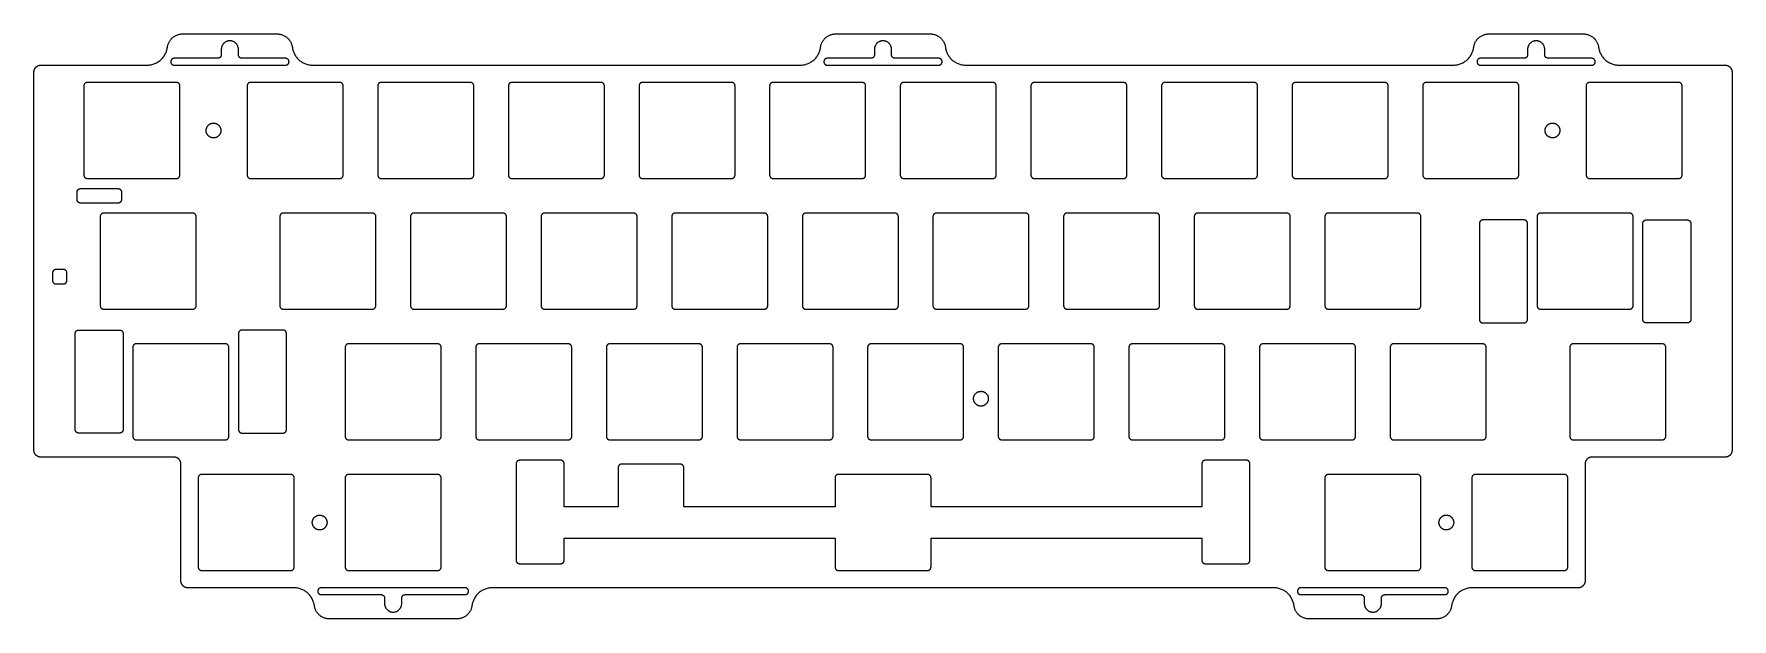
# Model space of a CAD drawing. Header units: millimetres. Extents: x -2342 to -2095, y 250 to 336.
import ezdxf

# ---------------------------------------------------------------- set-up
doc = ezdxf.new("R2010")
doc.units = ezdxf.units.MM
doc.layers.add('默认', color=7, linetype='Continuous', true_color=0xffffff)

msp = doc.modelspace()

# ---------------------------------------------------------------- linework, layer by layer
at = {"layer": '默认'}
for p, q in [((-2336.09, 312.41), (-2336.09, 311.41)), ((-2330.01, 312.91), (-2335.59, 312.91)), ((-2329.51, 311.41), (-2329.51, 312.41)), ((-2335.59, 310.91), (-2330.01, 310.91))]:
    msp.add_line(p, q, dxfattribs=at)
for points in [[(-2338.01, 301.17), (-2338.56, 301.17), (-2339.11, 301.17)], [(-2339.11, 299.07), (-2338.56, 299.07), (-2338.01, 299.07)], [(-2248.05, 272.79), (-2256.63, 272.79)], [(-2257.13, 272.29), (-2257.13, 266.59), (-2265, 266.59)], [(-2225.5, 266.59), (-2247.55, 266.59), (-2247.55, 272.29)], [(-2172, 266.59), (-2211.5, 266.59)], [(-2265, 261.99), (-2225.5, 261.99)], [(-2211.5, 261.99), (-2172, 261.99)]]:
    msp.add_lwpolyline(points, dxfattribs=at)
for points, weights in [([(-2322.86, 333.56), (-2322.6, 335.51), (-2320.63, 335.51)], [1, 0.752772652709, 1]), ([(-2306.87, 335.51), (-2304.9, 335.51), (-2304.64, 333.56)], [1, 0.752772652709, 1]), ([(-2227.61, 333.56), (-2227.35, 335.51), (-2225.38, 335.51)], [1, 0.752772652709, 1]), ([(-2211.62, 335.51), (-2209.65, 335.51), (-2209.39, 333.56)], [1, 0.752772652709, 1]), ([(-2132.36, 333.56), (-2132.1, 335.51), (-2130.13, 335.51)], [1, 0.752772652709, 1]), ([(-2116.37, 335.51), (-2114.4, 335.51), (-2114.14, 333.56)], [1, 0.752772652709, 1]), ([(-2325.84, 330.96), (-2323.21, 330.96), (-2322.86, 333.56)], [1, 0.752772652709, 1]), ([(-2315, 332.46), (-2315, 331.96), (-2315.5, 331.96)], [1, 0.707106781187, 1]), ([(-2312, 331.96), (-2312.5, 331.96), (-2312.5, 332.46)], [1, 0.707106781187, 1]), ([(-2304.64, 333.56), (-2304.29, 330.96), (-2301.66, 330.96)], [1, 0.752772652709, 1]), ([(-2230.59, 330.96), (-2227.96, 330.96), (-2227.61, 333.56)], [1, 0.752772652709, 1]), ([(-2219.75, 332.46), (-2219.75, 331.96), (-2220.25, 331.96)], [1, 0.707106781187, 1]), ([(-2216.75, 331.96), (-2217.25, 331.96), (-2217.25, 332.46)], [1, 0.707106781187, 1]), ([(-2209.39, 333.56), (-2209.04, 330.96), (-2206.41, 330.96)], [1, 0.752772652709, 1]), ([(-2135.34, 330.96), (-2132.71, 330.96), (-2132.36, 333.56)], [1, 0.752772652709, 1]), ([(-2124.5, 332.46), (-2124.5, 331.96), (-2125, 331.96)], [1, 0.707106781186, 1]), ([(-2121.5, 331.96), (-2122, 331.96), (-2122, 332.46)], [1, 0.707106781187, 1]), ([(-2114.14, 333.56), (-2113.79, 330.96), (-2111.16, 330.96)], [1, 0.752772652709, 1]), ([(-2342.32, 329.96), (-2342.32, 330.96), (-2341.32, 330.96)], [1, 0.707106781187, 1]), ([(-2095.68, 330.96), (-2094.68, 330.96), (-2094.68, 329.96)], [1, 0.707106781187, 1]), ([(-2334.54, 328.44), (-2335.04, 328.44), (-2335.04, 327.94)], [1, 0.707106781186, 1]), ([(-2321.04, 327.94), (-2321.04, 328.44), (-2321.54, 328.44)], [1, 0.707106781187, 1]), ([(-2310.73, 328.44), (-2311.23, 328.44), (-2311.23, 327.94)], [1, 0.707106781187, 1]), ([(-2297.23, 327.94), (-2297.23, 328.44), (-2297.73, 328.44)], [1, 0.707106781186, 1]), ([(-2291.68, 328.44), (-2292.18, 328.44), (-2292.18, 327.94)], [1, 0.707106781187, 1]), ([(-2278.18, 327.94), (-2278.18, 328.44), (-2278.68, 328.44)], [1, 0.707106781186, 1]), ([(-2272.63, 328.44), (-2273.13, 328.44), (-2273.13, 327.94)], [1, 0.707106781186, 1]), ([(-2259.13, 327.94), (-2259.13, 328.44), (-2259.63, 328.44)], [1, 0.707106781187, 1]), ([(-2253.58, 328.44), (-2254.08, 328.44), (-2254.08, 327.94)], [1, 0.707106781187, 1]), ([(-2240.08, 327.94), (-2240.08, 328.44), (-2240.58, 328.44)], [1, 0.707106781186, 1]), ([(-2234.53, 328.44), (-2235.03, 328.44), (-2235.03, 327.94)], [1, 0.707106781186, 1]), ([(-2221.03, 327.94), (-2221.03, 328.44), (-2221.53, 328.44)], [1, 0.707106781187, 1]), ([(-2215.48, 328.44), (-2215.98, 328.44), (-2215.98, 327.94)], [1, 0.707106781186, 1]), ([(-2201.98, 327.94), (-2201.98, 328.44), (-2202.48, 328.44)], [1, 0.707106781186, 1]), ([(-2196.43, 328.44), (-2196.93, 328.44), (-2196.93, 327.94)], [1, 0.707106781187, 1]), ([(-2182.93, 327.94), (-2182.93, 328.44), (-2183.43, 328.44)], [1, 0.707106781187, 1]), ([(-2177.38, 328.44), (-2177.88, 328.44), (-2177.88, 327.94)], [1, 0.707106781186, 1]), ([(-2163.88, 327.94), (-2163.88, 328.44), (-2164.38, 328.44)], [1, 0.707106781186, 1]), ([(-2158.33, 328.44), (-2158.83, 328.44), (-2158.83, 327.94)], [1, 0.707106781186, 1]), ([(-2144.83, 327.94), (-2144.83, 328.44), (-2145.33, 328.44)], [1, 0.707106781186, 1]), ([(-2139.28, 328.44), (-2139.78, 328.44), (-2139.78, 327.94)], [1, 0.707106781186, 1]), ([(-2125.78, 327.94), (-2125.78, 328.44), (-2126.28, 328.44)], [1, 0.707106781186, 1]), ([(-2115.46, 328.44), (-2115.96, 328.44), (-2115.96, 327.94)], [1, 0.707106781186, 1]), ([(-2101.96, 327.94), (-2101.96, 328.44), (-2102.46, 328.44)], [1, 0.707106781186, 1]), ([(-2335.04, 314.94), (-2335.04, 314.44), (-2334.54, 314.44)], [1, 0.707106781186, 1]), ([(-2321.54, 314.44), (-2321.04, 314.44), (-2321.04, 314.94)], [1, 0.707106781187, 1]), ([(-2311.23, 314.94), (-2311.23, 314.44), (-2310.73, 314.44)], [1, 0.707106781187, 1]), ([(-2297.73, 314.44), (-2297.23, 314.44), (-2297.23, 314.94)], [1, 0.707106781187, 1]), ([(-2292.18, 314.94), (-2292.18, 314.44), (-2291.68, 314.44)], [1, 0.707106781186, 1]), ([(-2278.68, 314.44), (-2278.18, 314.44), (-2278.18, 314.94)], [1, 0.707106781187, 1]), ([(-2273.13, 314.94), (-2273.13, 314.44), (-2272.63, 314.44)], [1, 0.707106781187, 1]), ([(-2259.63, 314.44), (-2259.13, 314.44), (-2259.13, 314.94)], [1, 0.707106781186, 1]), ([(-2254.08, 314.94), (-2254.08, 314.44), (-2253.58, 314.44)], [1, 0.707106781186, 1]), ([(-2240.58, 314.44), (-2240.08, 314.44), (-2240.08, 314.94)], [1, 0.707106781187, 1]), ([(-2235.03, 314.94), (-2235.03, 314.44), (-2234.53, 314.44)], [1, 0.707106781187, 1]), ([(-2221.53, 314.44), (-2221.03, 314.44), (-2221.03, 314.94)], [1, 0.707106781187, 1]), ([(-2215.98, 314.94), (-2215.98, 314.44), (-2215.48, 314.44)], [1, 0.707106781186, 1]), ([(-2202.48, 314.44), (-2201.98, 314.44), (-2201.98, 314.94)], [1, 0.707106781186, 1]), ([(-2196.93, 314.94), (-2196.93, 314.44), (-2196.43, 314.44)], [1, 0.707106781187, 1]), ([(-2183.43, 314.44), (-2182.93, 314.44), (-2182.93, 314.94)], [1, 0.707106781187, 1]), ([(-2177.88, 314.94), (-2177.88, 314.44), (-2177.38, 314.44)], [1, 0.707106781186, 1]), ([(-2164.38, 314.44), (-2163.88, 314.44), (-2163.88, 314.94)], [1, 0.707106781187, 1]), ([(-2158.83, 314.94), (-2158.83, 314.44), (-2158.33, 314.44)], [1, 0.707106781186, 1]), ([(-2145.33, 314.44), (-2144.83, 314.44), (-2144.83, 314.94)], [1, 0.707106781186, 1]), ([(-2139.78, 314.94), (-2139.78, 314.44), (-2139.28, 314.44)], [1, 0.707106781187, 1]), ([(-2126.28, 314.44), (-2125.78, 314.44), (-2125.78, 314.94)], [1, 0.707106781186, 1]), ([(-2115.96, 314.94), (-2115.96, 314.44), (-2115.46, 314.44)], [1, 0.707106781187, 1]), ([(-2102.46, 314.44), (-2101.96, 314.44), (-2101.96, 314.94)], [1, 0.707106781186, 1]), ([(-2335.59, 312.91), (-2336.09, 312.91), (-2336.09, 312.41)], [1, 0.707106781187, 1]), ([(-2329.51, 312.41), (-2329.51, 312.91), (-2330.01, 312.91)], [1, 0.707106781187, 1]), ([(-2336.09, 311.41), (-2336.09, 310.91), (-2335.59, 310.91)], [1, 0.707106781187, 1]), ([(-2330.01, 310.91), (-2329.51, 310.91), (-2329.51, 311.41)], [1, 0.707106781186, 1]), ([(-2332.16, 309.39), (-2332.66, 309.39), (-2332.66, 308.89)], [1, 0.707106781186, 1]), ([(-2318.66, 308.89), (-2318.66, 309.39), (-2319.16, 309.39)], [1, 0.707106781187, 1]), ([(-2305.96, 309.39), (-2306.46, 309.39), (-2306.46, 308.89)], [1, 0.707106781186, 1]), ([(-2292.46, 308.89), (-2292.46, 309.39), (-2292.96, 309.39)], [1, 0.707106781187, 1]), ([(-2286.91, 309.39), (-2287.41, 309.39), (-2287.41, 308.89)], [1, 0.707106781187, 1]), ([(-2273.41, 308.89), (-2273.41, 309.39), (-2273.91, 309.39)], [1, 0.707106781187, 1]), ([(-2267.86, 309.39), (-2268.36, 309.39), (-2268.36, 308.89)], [1, 0.707106781187, 1]), ([(-2254.36, 308.89), (-2254.36, 309.39), (-2254.86, 309.39)], [1, 0.707106781187, 1]), ([(-2248.81, 309.39), (-2249.31, 309.39), (-2249.31, 308.89)], [1, 0.707106781186, 1]), ([(-2235.31, 308.89), (-2235.31, 309.39), (-2235.81, 309.39)], [1, 0.707106781187, 1]), ([(-2229.76, 309.39), (-2230.26, 309.39), (-2230.26, 308.89)], [1, 0.707106781186, 1]), ([(-2216.26, 308.89), (-2216.26, 309.39), (-2216.76, 309.39)], [1, 0.707106781186, 1]), ([(-2210.71, 309.39), (-2211.21, 309.39), (-2211.21, 308.89)], [1, 0.707106781186, 1]), ([(-2197.21, 308.89), (-2197.21, 309.39), (-2197.71, 309.39)], [1, 0.707106781187, 1]), ([(-2191.66, 309.39), (-2192.16, 309.39), (-2192.16, 308.89)], [1, 0.707106781186, 1]), ([(-2178.16, 308.89), (-2178.16, 309.39), (-2178.66, 309.39)], [1, 0.707106781188, 1]), ([(-2172.61, 309.39), (-2173.11, 309.39), (-2173.11, 308.89)], [1, 0.707106781187, 1]), ([(-2159.11, 308.89), (-2159.11, 309.39), (-2159.61, 309.39)], [1, 0.707106781187, 1]), ([(-2153.56, 309.39), (-2154.06, 309.39), (-2154.06, 308.89)], [1, 0.707106781186, 1]), ([(-2140.06, 308.89), (-2140.06, 309.39), (-2140.56, 309.39)], [1, 0.707106781187, 1]), ([(-2131.02, 308.39), (-2131.52, 308.39), (-2131.52, 307.89)], [1, 0.707106781187, 1]), ([(-2124.52, 307.9), (-2124.52, 308.4), (-2125.02, 308.39)], [1, 0.707106781187, 1]), ([(-2122.61, 309.39), (-2123.11, 309.39), (-2123.11, 308.89)], [1, 0.707106781186, 1]), ([(-2109.11, 308.89), (-2109.11, 309.39), (-2109.61, 309.39)], [1, 0.707106781187, 1]), ([(-2107.69, 307.9), (-2107.69, 308.4), (-2107.19, 308.39)], [1, 0.707106781187, 1]), ([(-2101.19, 308.39), (-2100.69, 308.39), (-2100.69, 307.89)], [1, 0.707106781187, 1]), ([(-2339.11, 301.17), (-2339.61, 301.17), (-2339.61, 300.67)], [1, 0.707106781187, 1]), ([(-2337.51, 300.67), (-2337.51, 301.17), (-2338.01, 301.17)], [1, 0.707106781187, 1]), ([(-2339.61, 299.57), (-2339.61, 299.07), (-2339.11, 299.07)], [1, 0.707106781187, 1]), ([(-2338.01, 299.07), (-2337.51, 299.07), (-2337.51, 299.57)], [1, 0.707106781187, 1]), ([(-2332.66, 295.89), (-2332.66, 295.39), (-2332.16, 295.39)], [1, 0.707106781186, 1]), ([(-2319.16, 295.39), (-2318.66, 295.39), (-2318.66, 295.89)], [1, 0.707106781187, 1]), ([(-2306.46, 295.89), (-2306.46, 295.39), (-2305.96, 295.39)], [1, 0.707106781186, 1]), ([(-2292.96, 295.39), (-2292.46, 295.39), (-2292.46, 295.89)], [1, 0.707106781187, 1]), ([(-2287.41, 295.89), (-2287.41, 295.39), (-2286.91, 295.39)], [1, 0.707106781186, 1]), ([(-2273.91, 295.39), (-2273.41, 295.39), (-2273.41, 295.89)], [1, 0.707106781187, 1]), ([(-2268.36, 295.89), (-2268.36, 295.39), (-2267.86, 295.39)], [1, 0.707106781187, 1]), ([(-2254.86, 295.39), (-2254.36, 295.39), (-2254.36, 295.89)], [1, 0.707106781186, 1]), ([(-2249.31, 295.89), (-2249.31, 295.39), (-2248.81, 295.39)], [1, 0.707106781186, 1]), ([(-2235.81, 295.39), (-2235.31, 295.39), (-2235.31, 295.89)], [1, 0.707106781187, 1]), ([(-2230.26, 295.89), (-2230.26, 295.39), (-2229.76, 295.39)], [1, 0.707106781186, 1]), ([(-2216.76, 295.39), (-2216.26, 295.39), (-2216.26, 295.89)], [1, 0.707106781185, 1]), ([(-2211.21, 295.89), (-2211.21, 295.39), (-2210.71, 295.39)], [1, 0.707106781186, 1]), ([(-2197.71, 295.39), (-2197.21, 295.39), (-2197.21, 295.89)], [1, 0.707106781186, 1]), ([(-2192.16, 295.89), (-2192.16, 295.39), (-2191.66, 295.39)], [1, 0.707106781187, 1]), ([(-2178.66, 295.39), (-2178.16, 295.39), (-2178.16, 295.89)], [1, 0.707106781188, 1]), ([(-2173.11, 295.89), (-2173.11, 295.39), (-2172.61, 295.39)], [1, 0.707106781185, 1]), ([(-2159.61, 295.39), (-2159.11, 295.39), (-2159.11, 295.89)], [1, 0.707106781187, 1]), ([(-2154.06, 295.89), (-2154.06, 295.39), (-2153.56, 295.39)], [1, 0.707106781186, 1]), ([(-2140.56, 295.39), (-2140.06, 295.39), (-2140.06, 295.89)], [1, 0.707106781187, 1]), ([(-2123.11, 295.89), (-2123.11, 295.39), (-2122.61, 295.39)], [1, 0.707106781186, 1]), ([(-2109.61, 295.39), (-2109.11, 295.39), (-2109.11, 295.89)], [1, 0.707106781187, 1]), ([(-2329.81, 292.34), (-2329.31, 292.34), (-2329.31, 291.84)], [1, 0.707106781187, 1]), ([(-2311.99, 292.34), (-2312.49, 292.34), (-2312.49, 291.84)], [1, 0.707106781187, 1]), ([(-2125.02, 293.38), (-2124.52, 293.38), (-2124.52, 293.88)], [1, 0.707106781187, 1]), ([(-2107.19, 293.38), (-2107.69, 293.38), (-2107.69, 293.88)], [1, 0.707106781187, 1]), ([(-2327.4, 290.33), (-2327.9, 290.33), (-2327.9, 289.83)], [1, 0.707106781187, 1]), ([(-2313.9, 289.83), (-2313.9, 290.33), (-2314.4, 290.33)], [1, 0.707106781186, 1]), ([(-2296.44, 290.33), (-2296.94, 290.33), (-2296.94, 289.83)], [1, 0.707106781187, 1]), ([(-2282.94, 289.83), (-2282.94, 290.33), (-2283.44, 290.33)], [1, 0.707106781186, 1]), ([(-2277.39, 290.33), (-2277.89, 290.33), (-2277.89, 289.83)], [1, 0.707106781187, 1]), ([(-2263.89, 289.83), (-2263.89, 290.33), (-2264.39, 290.33)], [1, 0.707106781187, 1]), ([(-2258.34, 290.33), (-2258.84, 290.33), (-2258.84, 289.83)], [1, 0.707106781187, 1]), ([(-2244.84, 289.83), (-2244.84, 290.33), (-2245.34, 290.33)], [1, 0.707106781188, 1]), ([(-2239.29, 290.33), (-2239.79, 290.33), (-2239.79, 289.83)], [1, 0.707106781186, 1]), ([(-2225.79, 289.83), (-2225.79, 290.33), (-2226.29, 290.33)], [1, 0.707106781187, 1]), ([(-2220.24, 290.33), (-2220.74, 290.33), (-2220.74, 289.83)], [1, 0.707106781187, 1]), ([(-2206.74, 289.83), (-2206.74, 290.33), (-2207.24, 290.33)], [1, 0.707106781187, 1]), ([(-2201.19, 290.33), (-2201.69, 290.33), (-2201.69, 289.83)], [1, 0.707106781186, 1]), ([(-2187.69, 289.83), (-2187.69, 290.33), (-2188.19, 290.33)], [1, 0.707106781187, 1]), ([(-2182.14, 290.33), (-2182.64, 290.33), (-2182.64, 289.83)], [1, 0.707106781186, 1]), ([(-2168.64, 289.83), (-2168.64, 290.33), (-2169.14, 290.33)], [1, 0.707106781188, 1]), ([(-2163.09, 290.33), (-2163.59, 290.33), (-2163.59, 289.83)], [1, 0.707106781187, 1]), ([(-2149.59, 289.83), (-2149.59, 290.33), (-2150.09, 290.33)], [1, 0.707106781186, 1]), ([(-2144.04, 290.33), (-2144.54, 290.33), (-2144.54, 289.83)], [1, 0.707106781186, 1]), ([(-2130.54, 289.83), (-2130.54, 290.33), (-2131.04, 290.33)], [1, 0.707106781186, 1]), ([(-2117.84, 290.33), (-2118.34, 290.33), (-2118.34, 289.83)], [1, 0.707106781186, 1]), ([(-2104.34, 289.83), (-2104.34, 290.33), (-2104.84, 290.33)], [1, 0.707106781186, 1]), ([(-2335.81, 277.33), (-2336.31, 277.33), (-2336.31, 277.83)], [1, 0.707106781187, 1]), ([(-2329.31, 277.83), (-2329.31, 277.33), (-2329.81, 277.33)], [1, 0.707106781187, 1]), ([(-2312.49, 277.83), (-2312.48, 277.33), (-2311.98, 277.33)], [1, 0.707106781187, 1]), ([(-2305.99, 277.33), (-2305.49, 277.33), (-2305.49, 277.83)], [1, 0.707106781187, 1]), ([(-2327.9, 276.84), (-2327.9, 276.34), (-2327.4, 276.34)], [1, 0.707106781187, 1]), ([(-2314.4, 276.34), (-2313.9, 276.34), (-2313.9, 276.84)], [1, 0.707106781186, 1]), ([(-2296.94, 276.84), (-2296.94, 276.34), (-2296.44, 276.34)], [1, 0.707106781186, 1]), ([(-2283.44, 276.34), (-2282.94, 276.34), (-2282.94, 276.84)], [1, 0.707106781186, 1]), ([(-2277.89, 276.84), (-2277.89, 276.34), (-2277.39, 276.34)], [1, 0.707106781186, 1]), ([(-2264.39, 276.34), (-2263.89, 276.34), (-2263.89, 276.84)], [1, 0.707106781186, 1]), ([(-2258.84, 276.84), (-2258.84, 276.34), (-2258.34, 276.34)], [1, 0.707106781186, 1]), ([(-2245.34, 276.34), (-2244.84, 276.34), (-2244.84, 276.84)], [1, 0.707106781186, 1]), ([(-2239.79, 276.84), (-2239.79, 276.34), (-2239.29, 276.34)], [1, 0.707106781186, 1]), ([(-2226.29, 276.34), (-2225.79, 276.34), (-2225.79, 276.84)], [1, 0.707106781186, 1]), ([(-2220.74, 276.84), (-2220.74, 276.34), (-2220.24, 276.34)], [1, 0.707106781186, 1]), ([(-2207.24, 276.34), (-2206.74, 276.34), (-2206.74, 276.84)], [1, 0.707106781186, 1]), ([(-2201.69, 276.84), (-2201.69, 276.34), (-2201.19, 276.34)], [1, 0.707106781186, 1]), ([(-2188.19, 276.34), (-2187.69, 276.34), (-2187.69, 276.84)], [1, 0.707106781186, 1]), ([(-2182.64, 276.84), (-2182.64, 276.34), (-2182.14, 276.34)], [1, 0.707106781185, 1]), ([(-2169.14, 276.34), (-2168.64, 276.34), (-2168.64, 276.84)], [1, 0.707106781186, 1]), ([(-2163.59, 276.84), (-2163.59, 276.34), (-2163.09, 276.34)], [1, 0.707106781186, 1]), ([(-2150.09, 276.34), (-2149.59, 276.34), (-2149.59, 276.84)], [1, 0.707106781186, 1]), ([(-2144.54, 276.84), (-2144.54, 276.34), (-2144.04, 276.34)], [1, 0.707106781186, 1]), ([(-2131.04, 276.34), (-2130.54, 276.34), (-2130.54, 276.84)], [1, 0.707106781186, 1]), ([(-2118.34, 276.84), (-2118.34, 276.34), (-2117.84, 276.34)], [1, 0.707106781186, 1]), ([(-2104.84, 276.34), (-2104.34, 276.34), (-2104.34, 276.84)], [1, 0.707106781186, 1]), ([(-2341.32, 273.82), (-2342.32, 273.82), (-2342.32, 274.82)], [1, 0.707106781187, 1]), ([(-2320.89, 272.82), (-2320.89, 273.82), (-2321.89, 273.82)], [1, 0.707106781187, 1]), ([(-2265, 272.86), (-2265, 273.36), (-2265.5, 273.36)], [1, 0.707106781187, 1]), ([(-2256.63, 272.79), (-2257.13, 272.79), (-2257.13, 272.29)], [1, 0.707106781187, 1]), ([(-2247.55, 272.29), (-2247.55, 272.79), (-2248.05, 272.79)], [1, 0.707106781187, 1]), ([(-2165, 272.86), (-2165, 273.36), (-2165.5, 273.36)], [1, 0.707106781187, 1]), ([(-2115.11, 273.82), (-2116.11, 273.82), (-2116.11, 272.82)], [1, 0.707106781187, 1]), ([(-2094.68, 274.82), (-2094.68, 273.82), (-2095.68, 273.82)], [1, 0.707106781187, 1]), ([(-2317.87, 271.29), (-2318.37, 271.29), (-2318.37, 270.79)], [1, 0.707106781186, 1]), ([(-2304.37, 270.79), (-2304.37, 271.29), (-2304.87, 271.29)], [1, 0.707106781187, 1]), ([(-2296.44, 271.29), (-2296.94, 271.29), (-2296.94, 270.79)], [1, 0.707106781186, 1]), ([(-2282.94, 270.79), (-2282.94, 271.29), (-2283.44, 271.29)], [1, 0.707106781187, 1]), ([(-2225, 271.29), (-2225.5, 271.29), (-2225.5, 270.79)], [1, 0.707106781186, 1]), ([(-2211.5, 270.79), (-2211.5, 271.29), (-2212, 271.29)], [1, 0.707106781187, 1]), ([(-2153.56, 271.29), (-2154.06, 271.29), (-2154.06, 270.79)], [1, 0.707106781186, 1]), ([(-2140.06, 270.79), (-2140.06, 271.29), (-2140.56, 271.29)], [1, 0.707106781187, 1]), ([(-2132.13, 271.29), (-2132.63, 271.29), (-2132.63, 270.79)], [1, 0.707106781186, 1]), ([(-2118.63, 270.79), (-2118.63, 271.29), (-2119.13, 271.29)], [1, 0.707106781187, 1]), ([(-2318.37, 257.79), (-2318.37, 257.29), (-2317.87, 257.29)], [1, 0.707106781186, 1]), ([(-2304.87, 257.29), (-2304.37, 257.29), (-2304.37, 257.79)], [1, 0.707106781187, 1]), ([(-2296.94, 257.79), (-2296.94, 257.29), (-2296.44, 257.29)], [1, 0.707106781186, 1]), ([(-2283.44, 257.29), (-2282.94, 257.29), (-2282.94, 257.79)], [1, 0.707106781187, 1]), ([(-2272, 258.78), (-2272, 258.28), (-2271.5, 258.28)], [1, 0.707106781187, 1]), ([(-2265.5, 258.28), (-2265, 258.28), (-2265, 258.78)], [1, 0.707106781187, 1]), ([(-2225.5, 257.79), (-2225.5, 257.29), (-2225, 257.29)], [1, 0.707106781186, 1]), ([(-2212, 257.29), (-2211.5, 257.29), (-2211.5, 257.79)], [1, 0.707106781187, 1]), ([(-2172, 258.78), (-2172, 258.28), (-2171.5, 258.28)], [1, 0.707106781187, 1]), ([(-2165.5, 258.28), (-2165, 258.28), (-2165, 258.78)], [1, 0.707106781187, 1]), ([(-2154.06, 257.79), (-2154.06, 257.29), (-2153.56, 257.29)], [1, 0.707106781186, 1]), ([(-2140.56, 257.29), (-2140.06, 257.29), (-2140.06, 257.79)], [1, 0.707106781187, 1]), ([(-2132.63, 257.79), (-2132.63, 257.29), (-2132.13, 257.29)], [1, 0.707106781186, 1]), ([(-2119.13, 257.29), (-2118.63, 257.29), (-2118.63, 257.79)], [1, 0.707106781187, 1]), ([(-2319.89, 254.77), (-2320.89, 254.77), (-2320.89, 255.77)], [1, 0.707106781187, 1]), ([(-2116.11, 255.77), (-2116.11, 254.77), (-2117.11, 254.77)], [1, 0.707106781187, 1]), ([(-2301.43, 252.17), (-2301.78, 254.77), (-2304.41, 254.77)], [1, 0.752772652709, 1]), ([(-2291.69, 253.77), (-2291.19, 253.77), (-2291.19, 253.27)], [1, 0.707106781187, 1]), ([(-2288.69, 253.27), (-2288.69, 253.77), (-2288.19, 253.77)], [1, 0.707106781187, 1]), ([(-2275.47, 254.77), (-2278.09, 254.77), (-2278.44, 252.17)], [1, 0.752772652709, 1]), ([(-2158.56, 252.17), (-2158.91, 254.77), (-2161.53, 254.77)], [1, 0.752772652709, 1]), ([(-2148.81, 253.77), (-2148.31, 253.77), (-2148.31, 253.27)], [1, 0.707106781187, 1]), ([(-2145.81, 253.27), (-2145.81, 253.77), (-2145.31, 253.77)], [1, 0.707106781187, 1]), ([(-2132.6, 254.77), (-2135.22, 254.77), (-2135.57, 252.17)], [1, 0.752772652709, 1]), ([(-2299.2, 250.22), (-2301.17, 250.22), (-2301.43, 252.17)], [1, 0.752772652709, 1]), ([(-2278.44, 252.17), (-2278.71, 250.22), (-2280.67, 250.22)], [1, 0.752772652709, 1]), ([(-2156.33, 250.22), (-2158.3, 250.22), (-2158.56, 252.17)], [1, 0.752772652709, 1]), ([(-2135.57, 252.17), (-2135.83, 250.22), (-2137.8, 250.22)], [1, 0.752772652709, 1])]:
    msp.add_rational_spline(points, weights, degree=2, dxfattribs=at)
for points in [[(-2320.63, 335.51), (-2313.75, 335.51), (-2306.87, 335.51)], [(-2225.38, 335.51), (-2218.5, 335.51), (-2211.62, 335.51)], [(-2130.13, 335.51), (-2123.25, 335.51), (-2116.37, 335.51)], [(-2315.5, 331.96), (-2318.69, 331.96), (-2321.87, 331.96)], [(-2315, 333.26), (-2315, 332.86), (-2315, 332.46)], [(-2312.5, 332.46), (-2312.5, 332.86), (-2312.5, 333.26)], [(-2305.63, 331.96), (-2308.81, 331.96), (-2312, 331.96)], [(-2220.25, 331.96), (-2223.44, 331.96), (-2226.62, 331.96)], [(-2219.75, 333.26), (-2219.75, 332.86), (-2219.75, 332.46)], [(-2217.25, 332.46), (-2217.25, 332.86), (-2217.25, 333.26)], [(-2210.38, 331.96), (-2213.56, 331.96), (-2216.75, 331.96)], [(-2125, 331.96), (-2128.19, 331.96), (-2131.37, 331.96)], [(-2124.5, 333.26), (-2124.5, 332.86), (-2124.5, 332.46)], [(-2122, 332.46), (-2122, 332.86), (-2122, 333.26)], [(-2115.13, 331.96), (-2118.31, 331.96), (-2121.5, 331.96)], [(-2342.32, 274.82), (-2342.32, 302.39), (-2342.32, 329.96)], [(-2341.32, 330.96), (-2340.03, 330.96), (-2325.84, 330.96)], [(-2321.87, 330.96), (-2313.75, 330.96), (-2305.63, 330.96)], [(-2301.66, 330.96), (-2270.89, 330.96), (-2230.59, 330.96)], [(-2226.62, 330.96), (-2218.5, 330.96), (-2210.38, 330.96)], [(-2206.41, 330.96), (-2166.15, 330.96), (-2135.34, 330.96)], [(-2131.37, 330.96), (-2123.25, 330.96), (-2115.13, 330.96)], [(-2111.16, 330.96), (-2101.97, 330.96), (-2095.68, 330.96)], [(-2094.68, 329.96), (-2094.68, 302.39), (-2094.68, 274.82)], [(-2335.04, 327.94), (-2335.04, 321.44), (-2335.04, 314.94)], [(-2321.54, 328.44), (-2328.04, 328.44), (-2334.54, 328.44)], [(-2321.04, 314.94), (-2321.04, 321.44), (-2321.04, 327.94)], [(-2311.23, 327.94), (-2311.23, 321.44), (-2311.23, 314.94)], [(-2297.73, 328.44), (-2304.23, 328.44), (-2310.73, 328.44)], [(-2297.23, 314.94), (-2297.23, 321.44), (-2297.23, 327.94)], [(-2292.18, 327.94), (-2292.18, 321.44), (-2292.18, 314.94)], [(-2278.68, 328.44), (-2285.18, 328.44), (-2291.68, 328.44)], [(-2278.18, 314.94), (-2278.18, 321.44), (-2278.18, 327.94)], [(-2273.13, 327.94), (-2273.13, 321.44), (-2273.13, 314.94)], [(-2259.63, 328.44), (-2266.13, 328.44), (-2272.63, 328.44)], [(-2259.13, 314.94), (-2259.13, 321.44), (-2259.13, 327.94)], [(-2254.08, 327.94), (-2254.08, 321.44), (-2254.08, 314.94)], [(-2240.58, 328.44), (-2247.08, 328.44), (-2253.58, 328.44)], [(-2240.08, 314.94), (-2240.08, 321.44), (-2240.08, 327.94)], [(-2235.03, 327.94), (-2235.03, 321.44), (-2235.03, 314.94)], [(-2221.53, 328.44), (-2228.03, 328.44), (-2234.53, 328.44)], [(-2221.03, 314.94), (-2221.03, 321.44), (-2221.03, 327.94)], [(-2215.98, 327.94), (-2215.98, 321.44), (-2215.98, 314.94)], [(-2202.48, 328.44), (-2208.98, 328.44), (-2215.48, 328.44)], [(-2201.98, 314.94), (-2201.98, 321.44), (-2201.98, 327.94)], [(-2196.93, 327.94), (-2196.93, 321.44), (-2196.93, 314.94)], [(-2183.43, 328.44), (-2189.93, 328.44), (-2196.43, 328.44)], [(-2182.93, 314.94), (-2182.93, 321.44), (-2182.93, 327.94)], [(-2177.88, 327.94), (-2177.88, 321.44), (-2177.88, 314.94)], [(-2164.38, 328.44), (-2170.88, 328.44), (-2177.38, 328.44)], [(-2163.88, 314.94), (-2163.88, 321.44), (-2163.88, 327.94)], [(-2158.83, 327.94), (-2158.83, 321.44), (-2158.83, 314.94)], [(-2145.33, 328.44), (-2151.83, 328.44), (-2158.33, 328.44)], [(-2144.83, 314.94), (-2144.83, 321.44), (-2144.83, 327.94)], [(-2139.78, 327.94), (-2139.78, 321.44), (-2139.78, 314.94)], [(-2126.28, 328.44), (-2132.78, 328.44), (-2139.28, 328.44)], [(-2125.78, 314.94), (-2125.78, 321.44), (-2125.78, 327.94)], [(-2115.96, 327.94), (-2115.96, 321.44), (-2115.96, 314.94)], [(-2102.46, 328.44), (-2108.96, 328.44), (-2115.46, 328.44)], [(-2101.96, 314.94), (-2101.96, 321.44), (-2101.96, 327.94)], [(-2334.54, 314.44), (-2328.04, 314.44), (-2321.54, 314.44)], [(-2310.73, 314.44), (-2304.23, 314.44), (-2297.73, 314.44)], [(-2291.68, 314.44), (-2285.18, 314.44), (-2278.68, 314.44)], [(-2272.63, 314.44), (-2266.13, 314.44), (-2259.63, 314.44)], [(-2253.58, 314.44), (-2247.08, 314.44), (-2240.58, 314.44)], [(-2234.53, 314.44), (-2228.03, 314.44), (-2221.53, 314.44)], [(-2215.48, 314.44), (-2208.98, 314.44), (-2202.48, 314.44)], [(-2196.43, 314.44), (-2189.93, 314.44), (-2183.43, 314.44)], [(-2177.38, 314.44), (-2170.88, 314.44), (-2164.38, 314.44)], [(-2158.33, 314.44), (-2151.83, 314.44), (-2145.33, 314.44)], [(-2139.28, 314.44), (-2132.78, 314.44), (-2126.28, 314.44)], [(-2115.46, 314.44), (-2108.96, 314.44), (-2102.46, 314.44)], [(-2332.66, 308.89), (-2332.66, 302.39), (-2332.66, 295.89)], [(-2319.16, 309.39), (-2325.66, 309.39), (-2332.16, 309.39)], [(-2318.66, 295.89), (-2318.66, 302.39), (-2318.66, 308.89)], [(-2306.46, 308.89), (-2306.46, 302.39), (-2306.46, 295.89)], [(-2292.96, 309.39), (-2299.46, 309.39), (-2305.96, 309.39)], [(-2292.46, 295.89), (-2292.46, 302.39), (-2292.46, 308.89)], [(-2287.41, 308.89), (-2287.41, 302.39), (-2287.41, 295.89)], [(-2273.91, 309.39), (-2280.41, 309.39), (-2286.91, 309.39)], [(-2273.41, 295.89), (-2273.41, 302.39), (-2273.41, 308.89)], [(-2268.36, 308.89), (-2268.36, 302.39), (-2268.36, 295.89)], [(-2254.86, 309.39), (-2261.36, 309.39), (-2267.86, 309.39)], [(-2254.36, 295.89), (-2254.36, 302.39), (-2254.36, 308.89)], [(-2249.31, 308.89), (-2249.31, 302.39), (-2249.31, 295.89)], [(-2235.81, 309.39), (-2242.31, 309.39), (-2248.81, 309.39)], [(-2235.31, 295.89), (-2235.31, 302.39), (-2235.31, 308.89)], [(-2230.26, 308.89), (-2230.26, 302.39), (-2230.26, 295.89)], [(-2216.76, 309.39), (-2223.26, 309.39), (-2229.76, 309.39)], [(-2216.26, 295.89), (-2216.26, 302.39), (-2216.26, 308.89)], [(-2211.21, 308.89), (-2211.21, 302.39), (-2211.21, 295.89)], [(-2197.71, 309.39), (-2204.21, 309.39), (-2210.71, 309.39)], [(-2197.21, 295.89), (-2197.21, 302.39), (-2197.21, 308.89)], [(-2192.16, 308.89), (-2192.16, 302.39), (-2192.16, 295.89)], [(-2178.66, 309.39), (-2185.16, 309.39), (-2191.66, 309.39)], [(-2178.16, 295.89), (-2178.16, 302.39), (-2178.16, 308.89)], [(-2173.11, 308.89), (-2173.11, 302.39), (-2173.11, 295.89)], [(-2159.61, 309.39), (-2166.11, 309.39), (-2172.61, 309.39)], [(-2159.11, 295.89), (-2159.11, 302.39), (-2159.11, 308.89)], [(-2154.06, 308.89), (-2154.06, 302.39), (-2154.06, 295.89)], [(-2140.56, 309.39), (-2147.06, 309.39), (-2153.56, 309.39)], [(-2140.06, 295.89), (-2140.06, 302.39), (-2140.06, 308.89)], [(-2131.52, 307.89), (-2131.52, 300.9), (-2131.52, 293.91)], [(-2125.02, 308.39), (-2128.02, 308.39), (-2131.02, 308.39)], [(-2124.52, 293.88), (-2124.52, 300.89), (-2124.52, 307.9)], [(-2123.11, 308.89), (-2123.11, 302.39), (-2123.11, 295.89)], [(-2109.61, 309.39), (-2116.11, 309.39), (-2122.61, 309.39)], [(-2109.11, 295.89), (-2109.11, 302.39), (-2109.11, 308.89)], [(-2107.69, 293.88), (-2107.69, 300.89), (-2107.69, 307.9)], [(-2107.19, 308.39), (-2104.19, 308.39), (-2101.19, 308.39)], [(-2100.69, 307.89), (-2100.69, 300.9), (-2100.69, 293.91)], [(-2339.61, 300.67), (-2339.61, 300.12), (-2339.61, 299.57)], [(-2337.51, 299.57), (-2337.51, 300.12), (-2337.51, 300.67)], [(-2332.16, 295.39), (-2325.66, 295.39), (-2319.16, 295.39)], [(-2305.96, 295.39), (-2299.46, 295.39), (-2292.96, 295.39)], [(-2286.91, 295.39), (-2280.41, 295.39), (-2273.91, 295.39)], [(-2267.86, 295.39), (-2261.36, 295.39), (-2254.86, 295.39)], [(-2248.81, 295.39), (-2242.31, 295.39), (-2235.81, 295.39)], [(-2229.76, 295.39), (-2223.26, 295.39), (-2216.76, 295.39)], [(-2210.71, 295.39), (-2204.21, 295.39), (-2197.71, 295.39)], [(-2191.66, 295.39), (-2185.16, 295.39), (-2178.66, 295.39)], [(-2172.61, 295.39), (-2166.11, 295.39), (-2159.61, 295.39)], [(-2153.56, 295.39), (-2147.06, 295.39), (-2140.56, 295.39)], [(-2122.61, 295.39), (-2116.11, 295.39), (-2109.61, 295.39)], [(-2335.77, 292.34), (-2332.79, 292.34), (-2329.81, 292.34)], [(-2306.03, 292.34), (-2309.01, 292.34), (-2311.99, 292.34)], [(-2130.98, 293.38), (-2128, 293.38), (-2125.02, 293.38)], [(-2101.23, 293.38), (-2104.21, 293.38), (-2107.19, 293.38)], [(-2336.31, 277.83), (-2336.31, 284.82), (-2336.31, 291.81)], [(-2329.31, 291.84), (-2329.31, 284.83), (-2329.31, 277.83)], [(-2327.9, 289.83), (-2327.9, 283.34), (-2327.9, 276.84)], [(-2314.4, 290.33), (-2320.9, 290.33), (-2327.4, 290.33)], [(-2313.9, 276.84), (-2313.9, 283.34), (-2313.9, 289.83)], [(-2312.49, 291.84), (-2312.49, 284.83), (-2312.49, 277.83)], [(-2305.49, 277.83), (-2305.49, 284.82), (-2305.49, 291.81)], [(-2296.94, 289.83), (-2296.94, 283.34), (-2296.94, 276.84)], [(-2283.44, 290.33), (-2289.94, 290.33), (-2296.44, 290.33)], [(-2282.94, 276.84), (-2282.94, 283.34), (-2282.94, 289.83)], [(-2277.89, 289.83), (-2277.89, 283.34), (-2277.89, 276.84)], [(-2264.39, 290.33), (-2270.89, 290.33), (-2277.39, 290.33)], [(-2263.89, 276.84), (-2263.89, 283.34), (-2263.89, 289.83)], [(-2258.84, 289.83), (-2258.84, 283.34), (-2258.84, 276.84)], [(-2245.34, 290.33), (-2251.84, 290.33), (-2258.34, 290.33)], [(-2244.84, 276.84), (-2244.84, 283.34), (-2244.84, 289.83)], [(-2239.79, 289.83), (-2239.79, 283.34), (-2239.79, 276.84)], [(-2226.29, 290.33), (-2232.79, 290.33), (-2239.29, 290.33)], [(-2225.79, 276.84), (-2225.79, 283.34), (-2225.79, 289.83)], [(-2220.74, 289.83), (-2220.74, 283.34), (-2220.74, 276.84)], [(-2207.24, 290.33), (-2213.74, 290.33), (-2220.24, 290.33)], [(-2206.74, 276.84), (-2206.74, 283.34), (-2206.74, 289.83)], [(-2201.69, 289.83), (-2201.69, 283.34), (-2201.69, 276.84)], [(-2188.19, 290.33), (-2194.69, 290.33), (-2201.19, 290.33)], [(-2187.69, 276.84), (-2187.69, 283.34), (-2187.69, 289.83)], [(-2182.64, 289.83), (-2182.64, 283.34), (-2182.64, 276.84)], [(-2169.14, 290.33), (-2175.64, 290.33), (-2182.14, 290.33)], [(-2168.64, 276.84), (-2168.64, 283.34), (-2168.64, 289.83)], [(-2163.59, 289.83), (-2163.59, 283.34), (-2163.59, 276.84)], [(-2150.09, 290.33), (-2156.59, 290.33), (-2163.09, 290.33)], [(-2149.59, 276.84), (-2149.59, 283.34), (-2149.59, 289.83)], [(-2144.54, 289.83), (-2144.54, 283.34), (-2144.54, 276.84)], [(-2131.04, 290.33), (-2137.54, 290.33), (-2144.04, 290.33)], [(-2130.54, 276.84), (-2130.54, 283.34), (-2130.54, 289.83)], [(-2118.34, 289.83), (-2118.34, 283.34), (-2118.34, 276.84)], [(-2104.84, 290.33), (-2111.34, 290.33), (-2117.84, 290.33)], [(-2104.34, 276.84), (-2104.34, 283.34), (-2104.34, 289.83)], [(-2329.81, 277.33), (-2332.81, 277.33), (-2335.81, 277.33)], [(-2327.4, 276.34), (-2320.9, 276.34), (-2314.4, 276.34)], [(-2311.98, 277.33), (-2308.98, 277.33), (-2305.99, 277.33)], [(-2296.44, 276.34), (-2289.94, 276.34), (-2283.44, 276.34)], [(-2277.39, 276.34), (-2270.89, 276.34), (-2264.39, 276.34)], [(-2258.34, 276.34), (-2251.84, 276.34), (-2245.34, 276.34)], [(-2239.29, 276.34), (-2232.79, 276.34), (-2226.29, 276.34)], [(-2220.24, 276.34), (-2213.74, 276.34), (-2207.24, 276.34)], [(-2201.19, 276.34), (-2194.69, 276.34), (-2188.19, 276.34)], [(-2182.14, 276.34), (-2175.64, 276.34), (-2169.14, 276.34)], [(-2163.09, 276.34), (-2156.59, 276.34), (-2150.09, 276.34)], [(-2144.04, 276.34), (-2137.54, 276.34), (-2131.04, 276.34)], [(-2117.84, 276.34), (-2111.34, 276.34), (-2104.84, 276.34)], [(-2321.89, 273.82), (-2331.61, 273.82), (-2341.32, 273.82)], [(-2320.89, 255.77), (-2320.89, 264.29), (-2320.89, 272.82)], [(-2272, 272.82), (-2272, 265.77), (-2272, 258.78)], [(-2265.5, 273.36), (-2268.48, 273.36), (-2271.46, 273.36)], [(-2265, 266.59), (-2265, 269.71), (-2265, 272.86)], [(-2172, 272.82), (-2172, 269.7), (-2172, 266.59)], [(-2165.5, 273.36), (-2168.48, 273.36), (-2171.46, 273.36)], [(-2165, 258.78), (-2165, 265.78), (-2165, 272.86)], [(-2116.11, 272.82), (-2116.11, 264.29), (-2116.11, 255.77)], [(-2095.68, 273.82), (-2105.4, 273.82), (-2115.11, 273.82)], [(-2318.37, 270.79), (-2318.37, 264.29), (-2318.37, 257.79)], [(-2304.87, 271.29), (-2311.37, 271.29), (-2317.87, 271.29)], [(-2304.37, 257.79), (-2304.37, 264.29), (-2304.37, 270.79)], [(-2296.94, 270.79), (-2296.94, 264.29), (-2296.94, 257.79)], [(-2283.44, 271.29), (-2289.94, 271.29), (-2296.44, 271.29)], [(-2282.94, 257.79), (-2282.94, 264.29), (-2282.94, 270.79)], [(-2225.5, 270.79), (-2225.5, 268.69), (-2225.5, 266.59)], [(-2212, 271.29), (-2218.5, 271.29), (-2225, 271.29)], [(-2211.5, 266.59), (-2211.5, 268.69), (-2211.5, 270.79)], [(-2154.06, 270.79), (-2154.06, 264.29), (-2154.06, 257.79)], [(-2140.56, 271.29), (-2147.06, 271.29), (-2153.56, 271.29)], [(-2140.06, 257.79), (-2140.06, 264.29), (-2140.06, 270.79)], [(-2132.63, 270.79), (-2132.63, 264.29), (-2132.63, 257.79)], [(-2119.13, 271.29), (-2125.63, 271.29), (-2132.13, 271.29)], [(-2118.63, 257.79), (-2118.63, 264.29), (-2118.63, 270.79)], [(-2265, 258.78), (-2265, 260.38), (-2265, 261.99)], [(-2225.5, 261.99), (-2225.5, 259.89), (-2225.5, 257.79)], [(-2211.5, 257.79), (-2211.5, 259.89), (-2211.5, 261.99)], [(-2172, 261.99), (-2172, 260.38), (-2172, 258.78)], [(-2271.5, 258.28), (-2268.5, 258.28), (-2265.5, 258.28)], [(-2171.5, 258.28), (-2168.5, 258.28), (-2165.5, 258.28)], [(-2317.87, 257.29), (-2311.37, 257.29), (-2304.87, 257.29)], [(-2296.44, 257.29), (-2289.94, 257.29), (-2283.44, 257.29)], [(-2225, 257.29), (-2218.5, 257.29), (-2212, 257.29)], [(-2153.56, 257.29), (-2147.06, 257.29), (-2140.56, 257.29)], [(-2132.13, 257.29), (-2125.63, 257.29), (-2119.13, 257.29)], [(-2304.41, 254.77), (-2312.15, 254.77), (-2319.89, 254.77)], [(-2279.43, 254.77), (-2289.94, 254.77), (-2300.44, 254.77)], [(-2300.44, 253.77), (-2296.06, 253.77), (-2291.69, 253.77)], [(-2291.19, 253.27), (-2291.19, 252.87), (-2291.19, 252.47)], [(-2288.69, 252.47), (-2288.69, 252.87), (-2288.69, 253.27)], [(-2288.19, 253.77), (-2283.81, 253.77), (-2279.43, 253.77)], [(-2161.53, 254.77), (-2218.5, 254.77), (-2275.47, 254.77)], [(-2136.56, 254.77), (-2147.06, 254.77), (-2157.57, 254.77)], [(-2157.57, 253.77), (-2153.19, 253.77), (-2148.81, 253.77)], [(-2148.31, 253.27), (-2148.31, 252.87), (-2148.31, 252.47)], [(-2145.81, 252.47), (-2145.81, 252.87), (-2145.81, 253.27)], [(-2145.31, 253.77), (-2140.94, 253.77), (-2136.56, 253.77)], [(-2117.11, 254.77), (-2122.65, 254.77), (-2132.6, 254.77)], [(-2280.67, 250.22), (-2289.94, 250.22), (-2299.2, 250.22)], [(-2137.8, 250.22), (-2147.06, 250.22), (-2156.33, 250.22)]]:
    msp.add_open_spline(points, degree=2, dxfattribs=at)
for points, weights, knots in [([(-2312.5, 333.26), (-2312.5, 334.51), (-2313.75, 334.51), (-2315, 334.51), (-2315, 333.26)], [1, 0.707106803035, 1.0000000618, 0.707106824884, 1], [-242.193368, -242.193368, -242.193368, -240.229872, -240.229872, -238.266377, -238.266377, -238.266377]), ([(-2217.25, 333.26), (-2217.25, 334.51), (-2218.5, 334.51), (-2219.75, 334.51), (-2219.75, 333.26)], [1, 0.707106803035, 1.0000000618, 0.707106824884, 1], [-147.969501, -147.969501, -147.969501, -146.006006, -146.006006, -144.04251, -144.04251, -144.04251]), ([(-2122, 333.26), (-2122, 334.51), (-2123.25, 334.51), (-2124.5, 334.51), (-2124.5, 333.26)], [1, 0.707106803035, 1.0000000618, 0.707106824884, 1], [-108.885828, -108.885828, -108.885828, -106.922332, -106.922332, -104.958837, -104.958837, -104.958837]), ([(-2321.87, 331.96), (-2322.21, 331.96), (-2322.33, 331.65), (-2322.44, 331.4), (-2322.29, 331.18), (-2322.14, 330.96), (-2321.87, 330.96)], [1, 0.831555271881, 1, 0.881884916812, 1, 0.881884916812, 1], [-230.34508, -230.34508, -230.34508, -229.756186, -229.756186, -229.265235, -229.265235, -228.774284, -228.774284, -228.774284]), ([(-2305.63, 330.96), (-2305.38, 330.96), (-2305.23, 331.15), (-2305.08, 331.34), (-2305.14, 331.58), (-2305.24, 331.96), (-2305.63, 331.96)], [1, 0.898383925084, 1, 0.898383925084, 1, 0.789160246438, 1], [-212.602137, -212.602137, -212.602137, -212.147417, -212.147417, -211.692696, -211.692696, -211.031341, -211.031341, -211.031341]), ([(-2226.62, 331.96), (-2226.96, 331.96), (-2227.08, 331.65), (-2227.19, 331.4), (-2227.04, 331.18), (-2226.89, 330.96), (-2226.62, 330.96)], [1, 0.831555271881, 1, 0.881884916812, 1, 0.881884916812, 1], [-136.121214, -136.121214, -136.121214, -135.532319, -135.532319, -135.041368, -135.041368, -134.550417, -134.550417, -134.550417]), ([(-2210.38, 330.96), (-2210.13, 330.96), (-2209.98, 331.15), (-2209.83, 331.34), (-2209.89, 331.58), (-2209.99, 331.96), (-2210.38, 331.96)], [1, 0.898383925084, 1, 0.898383925084, 1, 0.789160246438, 1], [-118.378271, -118.378271, -118.378271, -117.92355, -117.92355, -117.46883, -117.46883, -116.807474, -116.807474, -116.807474]), ([(-2131.37, 331.96), (-2131.71, 331.96), (-2131.83, 331.65), (-2131.94, 331.4), (-2131.79, 331.18), (-2131.64, 330.96), (-2131.37, 330.96)], [1, 0.831555271881, 1, 0.881884916812, 1, 0.881884916812, 1], [-97.03754, -97.03754, -97.03754, -96.448646, -96.448646, -95.957695, -95.957695, -95.466744, -95.466744, -95.466744]), ([(-2115.13, 330.96), (-2114.88, 330.96), (-2114.73, 331.15), (-2114.58, 331.34), (-2114.64, 331.58), (-2114.74, 331.96), (-2115.13, 331.96)], [1, 0.898383925084, 1, 0.898383925084, 1, 0.789160246438, 1], [-79.294597, -79.294597, -79.294597, -78.839877, -78.839877, -78.385156, -78.385156, -77.723801, -77.723801, -77.723801]), ([(-2315.06, 321.44), (-2315.06, 322.51), (-2316.13, 322.51), (-2317.21, 322.51), (-2317.21, 321.44), (-2317.21, 320.36), (-2316.13, 320.36), (-2315.06, 320.36), (-2315.06, 321.44)], [1, 0.707106781187, 1, 0.707106781187, 1, 0.707106781187, 1, 0.707106781187, 1], [0, 0, 0, 1.688606, 1.688606, 3.377212, 3.377212, 5.065818, 5.065818, 6.754424, 6.754424, 6.754424]), ([(-2119.79, 321.44), (-2119.79, 322.51), (-2120.87, 322.51), (-2121.94, 322.51), (-2121.94, 321.44), (-2121.94, 320.36), (-2120.87, 320.36), (-2119.79, 320.36), (-2119.79, 321.44)], [1, 0.707106781187, 1, 0.707106781187, 1, 0.707106781187, 1, 0.707106781187, 1], [0, 0, 0, 1.688606, 1.688606, 3.377212, 3.377212, 5.065818, 5.065818, 6.754424, 6.754424, 6.754424]), ([(-2336.31, 291.81), (-2336.32, 292.04), (-2336.16, 292.2), (-2335.99, 292.35), (-2335.77, 292.34)], [1, 0.916284998338, 1, 0.916284998338, 1], [1988.6429263, 1988.6429263, 1988.6429263, 1989.0680246, 1989.0680246, 1989.493123, 1989.493123, 1989.493123]), ([(-2305.49, 291.81), (-2305.48, 292.04), (-2305.64, 292.2), (-2305.8, 292.35), (-2306.03, 292.34)], [1, 0.916284998338, 1, 0.916284998338, 1], [1988.6429263, 1988.6429263, 1988.6429263, 1989.0680246, 1989.0680246, 1989.493123, 1989.493123, 1989.493123]), ([(-2131.52, 293.91), (-2131.53, 293.68), (-2131.37, 293.52), (-2131.2, 293.37), (-2130.98, 293.38)], [1, 0.916284998338, 1, 0.916284998338, 1], [1988.6429263, 1988.6429263, 1988.6429263, 1989.0680246, 1989.0680246, 1989.493123, 1989.493123, 1989.493123]), ([(-2100.69, 293.91), (-2100.69, 293.68), (-2100.85, 293.52), (-2101.01, 293.37), (-2101.23, 293.38)], [1, 0.916284998338, 1, 0.916284998338, 1], [1988.6429263, 1988.6429263, 1988.6429263, 1989.0680246, 1989.0680246, 1989.493123, 1989.493123, 1989.493123]), ([(-2203.14, 282.34), (-2203.14, 283.41), (-2204.21, 283.41), (-2205.29, 283.41), (-2205.29, 282.34), (-2205.29, 281.26), (-2204.21, 281.26), (-2203.14, 281.26), (-2203.14, 282.34)], [1, 0.707106781187, 1, 0.707106781187, 1, 0.707106781187, 1, 0.707106781187, 1], [0, 0, 0, 1.688606, 1.688606, 3.377212, 3.377212, 5.065818, 5.065818, 6.754424, 6.754424, 6.754424]), ([(-2271.46, 273.36), (-2271.69, 273.37), (-2271.85, 273.21), (-2272.01, 273.05), (-2272, 272.82)], [1, 0.916284998338, 1, 0.916284998338, 1], [1655.624038, 1655.624038, 1655.624038, 1656.0491364, 1656.0491364, 1656.4742347, 1656.4742347, 1656.4742347]), ([(-2171.46, 273.36), (-2171.69, 273.37), (-2171.85, 273.21), (-2172.01, 273.05), (-2172, 272.82)], [1, 0.916284998338, 1, 0.916284998338, 1], [1736.4269474, 1736.4269474, 1736.4269474, 1736.8520457, 1736.8520457, 1737.2771441, 1737.2771441, 1737.2771441]), ([(-2299.58, 264.29), (-2299.58, 265.36), (-2300.65, 265.36), (-2301.73, 265.36), (-2301.73, 264.29), (-2301.73, 263.21), (-2300.65, 263.21), (-2299.58, 263.21), (-2299.58, 264.29)], [1, 0.707106781187, 1, 0.707106781187, 1, 0.707106781187, 1, 0.707106781187, 1], [0, 0, 0, 1.688606, 1.688606, 3.377212, 3.377212, 5.065818, 5.065818, 6.754424, 6.754424, 6.754424]), ([(-2135.27, 264.29), (-2135.27, 265.36), (-2136.35, 265.36), (-2137.42, 265.36), (-2137.42, 264.29), (-2137.42, 263.21), (-2136.35, 263.21), (-2135.27, 263.21), (-2135.27, 264.29)], [1, 0.707106781187, 1, 0.707106781187, 1, 0.707106781187, 1, 0.707106781187, 1], [0, 0, 0, 1.688606, 1.688606, 3.377212, 3.377212, 5.065818, 5.065818, 6.754424, 6.754424, 6.754424]), ([(-2300.44, 254.77), (-2300.71, 254.77), (-2300.86, 254.54), (-2301.01, 254.32), (-2300.9, 254.07), (-2300.78, 253.77), (-2300.44, 253.77)], [1, 0.881884916812, 1, 0.881884916812, 1, 0.831555271881, 1], [-6.653891, -6.653891, -6.653891, -6.16294, -6.16294, -5.671989, -5.671989, -5.083094, -5.083094, -5.083094]), ([(-2279.43, 253.77), (-2279.05, 253.77), (-2278.95, 254.14), (-2278.89, 254.38), (-2279.04, 254.57), (-2279.19, 254.77), (-2279.43, 254.77)], [1, 0.789160246438, 1, 0.898383925084, 1, 0.898383925084, 1], [-24.396834, -24.396834, -24.396834, -23.735478, -23.735478, -23.280758, -23.280758, -22.826038, -22.826038, -22.826038]), ([(-2157.57, 254.77), (-2157.83, 254.77), (-2157.98, 254.54), (-2158.13, 254.32), (-2158.03, 254.07), (-2157.9, 253.77), (-2157.57, 253.77)], [1, 0.881884916812, 1, 0.881884916812, 1, 0.831555271881, 1], [-45.737564, -45.737564, -45.737564, -45.246613, -45.246613, -44.755663, -44.755663, -44.166768, -44.166768, -44.166768]), ([(-2136.56, 253.77), (-2136.17, 253.77), (-2136.08, 254.14), (-2136.02, 254.38), (-2136.17, 254.57), (-2136.32, 254.77), (-2136.56, 254.77)], [1, 0.789160246438, 1, 0.898383925084, 1, 0.898383925084, 1], [-63.480508, -63.480508, -63.480508, -62.819152, -62.819152, -62.364431, -62.364431, -61.909711, -61.909711, -61.909711]), ([(-2291.19, 252.47), (-2291.19, 251.22), (-2289.94, 251.22), (-2288.69, 251.22), (-2288.69, 252.47)], [1, 0.707106824884, 1.0000000618, 0.707106803035, 1], [2.838202, 2.838202, 2.838202, 4.801698, 4.801698, 6.765193, 6.765193, 6.765193]), ([(-2148.31, 252.47), (-2148.31, 251.22), (-2147.06, 251.22), (-2145.81, 251.22), (-2145.81, 252.47)], [1, 0.707106824884, 1.0000000618, 0.707106803035, 1], [-36.245472, -36.245472, -36.245472, -34.281976, -34.281976, -32.31848, -32.31848, -32.31848])]:
    msp.add_rational_spline(points, weights, degree=2, knots=knots, dxfattribs=at)

doc.saveas('drawing.dxf')
